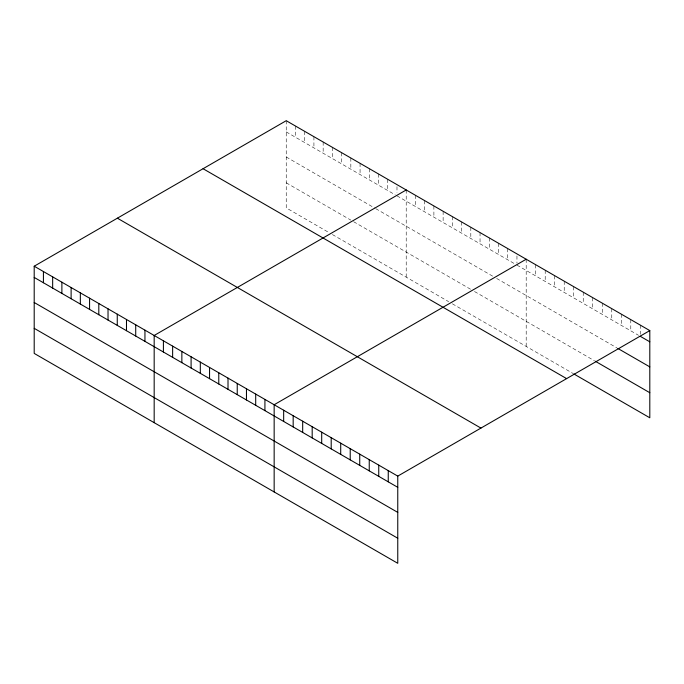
<?xml version="1.0" encoding="UTF-8"?>
<svg xmlns="http://www.w3.org/2000/svg" width="684" height="684" viewBox="0 0 684 684"><rect width="100%" height="100%" fill="white"/><g stroke="black" fill="none" stroke-linecap="round" stroke-linejoin="round"><path stroke-width="0.51" stroke-dasharray="3.42 2.56" d="M286.237 120.7L286.237 207.893L328.688 232.398M286.237 131.909L395.138 194.778M396.985 195.846L515.112 264.05M516.959 265.118L638.565 335.322M286.237 156.978L374.832 208.133M375.755 208.663L492.967 276.336M496.652 278.465L616.951 347.917M286.237 182.816L350.841 220.111M353.611 221.71L470.814 289.383M474.508 291.512L594.481 360.776M332.381 234.535L448.67 301.67M452.355 303.799L572.867 373.37M640.292 325.105L640.292 334.279M630.785 319.616L630.785 330.834M621.277 314.127L621.277 325.336M611.77 308.638L611.77 319.847M602.253 303.149L602.253 314.358M592.746 297.66L592.746 308.869M583.238 292.171L583.238 303.38M573.731 286.682L573.731 297.891M564.223 281.192L564.223 292.401M554.715 275.703L554.715 286.912M545.208 270.214L545.208 281.423M535.7 264.725L535.7 275.934M526.193 259.236L526.193 346.42M516.959 255.944L516.959 263.075M507.733 248.574L507.733 259.783M498.499 243.248L498.499 254.457M489.274 237.921L489.274 249.13M480.04 232.594L480.04 243.803M470.814 227.259L470.814 238.477M461.589 221.932L461.589 233.141M452.355 216.606L452.355 227.815M443.129 211.279L443.129 222.488M433.895 205.952L433.895 217.161M424.67 200.617L424.67 211.835M415.444 195.291L415.444 206.5M406.211 189.964L406.211 277.157M396.985 186.672L396.985 192.785M387.751 179.311L387.751 190.52M378.526 173.975L378.526 185.193M369.3 168.649L369.3 179.858M360.066 163.322L360.066 174.531M350.841 157.995L350.841 169.204M341.607 152.669L341.607 163.878M332.381 147.342L332.381 158.551M323.156 142.007L323.156 153.225M313.922 136.68L313.922 147.889M304.696 131.354L304.696 142.563M295.462 126.027L295.462 137.236"/><path stroke-width="1.03" d="M34.2 266.213L397.763 476.107L397.763 563.3L34.2 353.406L34.2 266.213L286.237 120.7L649.8 330.594L649.8 417.787L573.731 373.874M406.211 189.964L154.174 335.476L154.174 422.669M526.193 259.236L274.156 404.74L274.156 491.933M397.763 476.107L649.8 330.594M640.292 336.323L649.8 341.812M617.814 348.421L649.8 366.88M595.345 361.272L649.8 392.719M203.062 168.717L566.626 378.62M117.374 218.187L480.938 428.09M34.2 277.422L397.763 487.324M34.2 302.49L397.763 512.393M34.2 328.329L397.763 538.231M388.255 470.618L388.255 481.835M378.748 465.129L378.748 476.338M369.24 459.639L369.24 470.849M359.733 454.15L359.733 465.359M350.217 448.661L350.217 459.87M340.709 443.172L340.709 454.381M331.201 437.683L331.201 448.892M321.694 432.194L321.694 443.403M312.186 426.705L312.186 437.914M302.679 421.216L302.679 432.425M293.171 415.727L293.171 426.936M283.663 410.238L283.663 421.447M264.922 399.413L264.922 410.622M255.696 394.087L255.696 405.296M246.462 388.76L246.462 399.969M237.237 383.433L237.237 394.642M228.011 378.107L228.011 389.316M218.777 372.771L218.777 383.989M209.552 367.445L209.552 378.654M200.318 362.118L200.318 373.327M191.093 356.791L191.093 368.001M181.858 351.465L181.858 362.674M172.633 346.13L172.633 357.347M163.408 340.803L163.408 352.012M144.948 330.15L144.948 341.359M135.714 324.823L135.714 336.032M126.489 319.488L126.489 330.705M117.263 314.161L117.263 325.37M108.029 308.835L108.029 320.044M98.804 303.508L98.804 314.717M89.57 298.181L89.57 309.39M80.344 292.855L80.344 304.064M71.119 287.519L71.119 298.737M61.885 282.193L61.885 293.402M52.659 276.866L52.659 288.075M43.425 271.539L43.425 282.748"/></g></svg>
